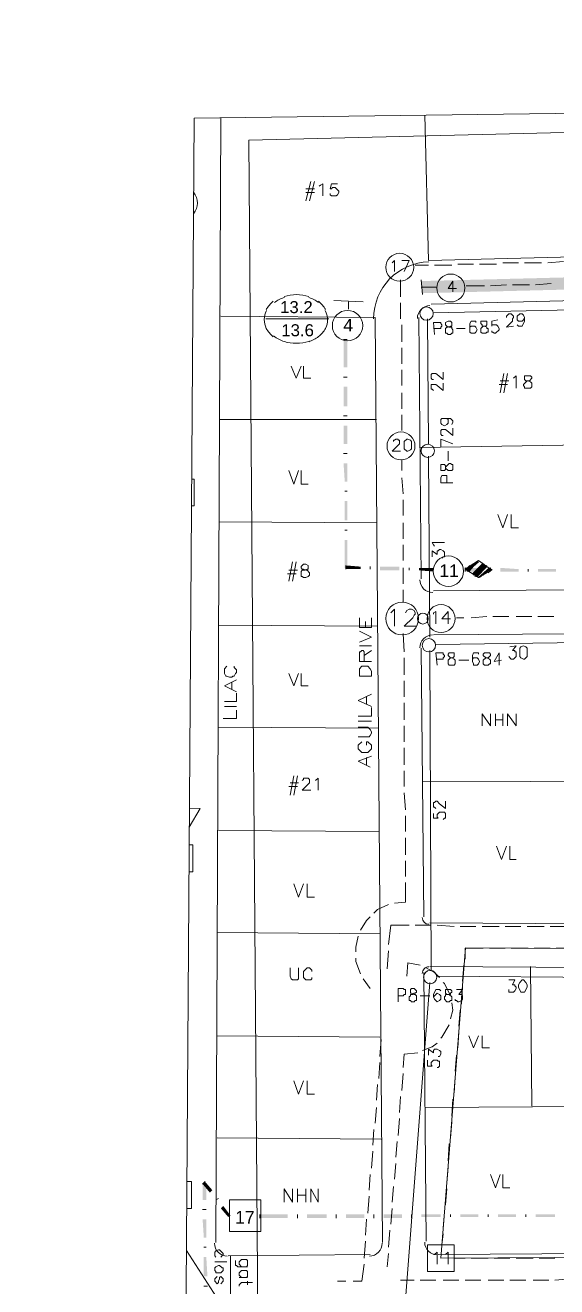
# Model space of a CAD drawing. Header units: millimetres. Extents: x 5.9 to 40.1, y 2 to 30.5.
# Drawn here: x 19.415 to 21.44, y 5.283 to 10.086 of the extents above; entities that cross this region are included whole.
import ezdxf

# ---------------------------------------------------------------- set-up
doc = ezdxf.new("R2010")
doc.units = ezdxf.units.MM
for name, color, linetype in [('PDF_0', 7, 'Continuous'), ('PDF_S31$CAAER01', 7, 'Continuous'), ('PDF_S31$CAEOL01', 7, 'Continuous'), ('PDF_S31$CATRM01', 7, 'Continuous'), ('PDF_S31$EQSYM01', 7, 'Continuous'), ('PDF_S31$NAME-ROAD', 7, 'Continuous'), ('PDF_S31$Notes', 6, 'Continuous'), ('PDF_S31$Passives-Highleg', 7, 'Continuous'), ('PDF_S31$Passives-Splt2way', 7, 'Continuous'), ('PDF_S31$Passives-TapOffs', 7, 'Continuous'), ('PDF_S31$POLE', 7, 'Continuous'), ('PDF_S31$STRAND', 7, 'Continuous'), ('PDF_S31$Symbols-SelfTerminating', 7, 'Continuous'), ('PDF_S31$TPSYM01', 7, 'Continuous'), ('PDF_Text', 7, 'Continuous')]:
    doc.layers.add(name, color=color, linetype=linetype)
for name, color, linetype, true_color in [('PDF_S31$Actives-LineExtender', 94, 'Continuous', 0x009500), ('PDF_S31$Cable-540', 172, 'Continuous', 0x0000dd), ('PDF_S31$Cable-565', 23, 'Continuous', 0xdd8a6e), ('PDF_S31$LOTS', 254, 'Continuous', 0xdcdcdc), ('PDF_S31$Reverse$Not$Active', 61, 'Continuous', 0xdfff7f), ('PDF_S31$ROAD', 8, 'Continuous', 0x808080), ('PDF_S31$SDU', 157, 'Continuous', 0x396472)]:
    doc.layers.add(name, color=color, linetype=linetype, true_color=true_color)
doc.styles.add('PDF ArialMT', font='arial.ttf')

msp = doc.modelspace()

# ---------------------------------------------------------------- hatches: boundary and pattern name
at = {"layer": 'PDF_S31$CAAER01', "transparency": 33554559}
for points in [[(20.6275, 8.7833), (20.6414, 8.7833), (20.6275, 8.8897)], [(20.6275, 8.8897), (20.6414, 8.7833), (20.6414, 8.8897)], [(20.6275, 8.6352), (20.6414, 8.6352), (20.6275, 8.7093)], [(20.6275, 8.7093), (20.6414, 8.6352), (20.6414, 8.7093)], [(20.6275, 8.4918), (20.6414, 8.4918), (20.6275, 8.5612)], [(20.6275, 8.5612), (20.6414, 8.4918), (20.6414, 8.5612)], [(20.6321, 8.3484), (20.6414, 8.3484), (20.6275, 8.4178)], [(20.6275, 8.4178), (20.6414, 8.3484), (20.6414, 8.4178)], [(20.6321, 8.2003), (20.6414, 8.2003), (20.6321, 8.2743)], [(20.6321, 8.2743), (20.6414, 8.2003), (20.6414, 8.2743)], [(20.6321, 8.0199), (20.6414, 8.0199), (20.6321, 8.1263)], [(20.6321, 8.1263), (20.6414, 8.0199), (20.6414, 8.1263)], [(20.6368, 8.0152), (20.6923, 8.0245), (20.6368, 8.0291)], [(20.6923, 8.0152), (20.6923, 8.0245), (20.6368, 8.0152)], [(20.8404, 8.0106), (20.8404, 8.0245), (20.7663, 8.0106)], [(20.7663, 8.0106), (20.8404, 8.0245), (20.7663, 8.0245)], [(20.9699, 8.006), (20.9699, 8.0199), (20.9144, 8.0106)], [(20.9144, 8.0106), (20.9699, 8.0199), (20.9144, 8.0199)], [(21.1504, 8.006), (21.1504, 8.0199), (21.0902, 8.006)], [(21.0902, 8.006), (21.1504, 8.0199), (21.0902, 8.0199)], [(21.2244, 8.006), (21.2938, 8.0152), (21.2244, 8.0199)], [(21.2938, 8.006), (21.2938, 8.0152), (21.2244, 8.006)], [(21.4372, 8.006), (21.4372, 8.0152), (21.3678, 8.006)], [(21.3678, 8.006), (21.4372, 8.0152), (21.3678, 8.0152)], [(20.0908, 5.674), (20.1278, 5.6508), (20.1, 5.6832)], [(20.1047, 5.6786), (20.0908, 5.6786), (20.1047, 5.6138)], [(20.1047, 5.6138), (20.0908, 5.6786), (20.0908, 5.6138)], [(20.1185, 5.6416), (20.1278, 5.6508), (20.0908, 5.674)], [(20.1602, 5.5814), (20.1972, 5.5537), (20.1694, 5.5907)], [(20.188, 5.549), (20.1972, 5.5537), (20.1602, 5.5814)], [(20.1047, 5.5398), (20.0908, 5.5398), (20.1047, 5.4704)], [(20.1047, 5.4704), (20.0908, 5.5398), (20.0954, 5.4704)], [(20.4147, 5.5444), (20.4147, 5.5583), (20.3083, 5.5444)], [(20.3083, 5.5444), (20.4147, 5.5583), (20.3083, 5.5583)], [(20.5627, 5.5444), (20.5627, 5.5583), (20.4887, 5.5444)], [(20.4887, 5.5444), (20.5627, 5.5583), (20.4887, 5.5583)], [(20.7062, 5.5444), (20.7062, 5.5583), (20.6368, 5.5444)], [(20.6368, 5.5444), (20.7062, 5.5583), (20.6368, 5.5583)], [(20.8496, 5.5444), (20.8496, 5.5583), (20.7802, 5.5444)], [(20.7802, 5.5444), (20.8496, 5.5583), (20.7802, 5.5583)], [(20.9977, 5.549), (20.9977, 5.5583), (20.9236, 5.549)], [(20.9236, 5.549), (20.9977, 5.5583), (20.9236, 5.5583)], [(21.1411, 5.549), (21.1411, 5.5583), (21.0717, 5.549)], [(21.0717, 5.549), (21.1411, 5.5583), (21.0717, 5.5583)], [(21.2846, 5.549), (21.2846, 5.5583), (21.2151, 5.549)], [(21.2151, 5.549), (21.2846, 5.5583), (21.2151, 5.5583)], [(21.4326, 5.549), (21.4326, 5.5583), (21.3586, 5.549)], [(21.3586, 5.549), (21.4326, 5.5583), (21.3586, 5.5583)], [(20.1047, 5.3963), (20.0954, 5.3963), (20.1093, 5.3223)], [(20.1093, 5.3223), (20.0954, 5.3963), (20.0954, 5.3223)]]:
    msp.add_hatch(color=256, dxfattribs=at).paths.add_polyline_path(points)
at = {"layer": 'PDF_S31$Reverse$Not$Active', "transparency": 33554559}
for points in [[(20.9236, 9.1118), (20.9283, 9.0656), (25.5183, 9.2275)], [(25.5183, 9.2275), (20.9283, 9.0656), (25.5183, 9.1812)]]:
    msp.add_hatch(color=256, dxfattribs=at).paths.add_polyline_path(points)

# ---------------------------------------------------------------- linework, layer by layer
at = {"layer": 'PDF_0', "lineweight": 9}
msp.add_lwpolyline([(14.2654, 21.813), (14.27, 17.0795), (13.6546, 17.0795), (13.6546, 16.5521), (14.0849, 16.3115), (14.0803, 15.9228), (14.0803, 12.124), (19.8826, 12.124), (19.8826, 11.5688), (20.1787, 11.7539), (20.7848, 11.7585), (20.7895, 11.541), (21.6084, 11.541), (21.6038, 11.7724), (24.4124, 11.8047), (24.3985, 11.2588), (24.3754, 10.2177), (24.38, 9.7874), (20.0584, 9.7318), (20.0168, 3.6011), (26.1707, 3.6427), (26.1707, 9.0517), (29.0441, 9.0285)], dxfattribs=at)
at = {"layer": 'PDF_S31$Actives-LineExtender', "lineweight": 9}
msp.add_lwpolyline([(20.0405, 7.1049), (20.0815, 7.1037), (20.0401, 7.0329)], dxfattribs=at)
at = {"layer": 'PDF_S31$CAAER01', "lineweight": 0}
for points in [[(20.6414, 8.8897), (20.6275, 8.8897)], [(20.6414, 8.7463), (20.6275, 8.7463)], [(20.6414, 8.5982), (20.6275, 8.5982)], [(20.6414, 8.4548), (20.6275, 8.4548)], [(20.6414, 8.3114), (20.6321, 8.3114)], [(20.6414, 8.1633), (20.6321, 8.1633)], [(20.6368, 8.0291), (20.6368, 8.0152)], [(20.7293, 8.0245), (20.7293, 8.0152)], [(20.8774, 8.0199), (20.8774, 8.0106)], [(21.0902, 8.0199), (21.0902, 8.006)], [(21.1874, 8.0199), (21.1874, 8.006)], [(21.3308, 8.0152), (21.3308, 8.006)], [(20.1, 5.6832), (20.0908, 5.674)], [(20.0908, 5.5768), (20.1047, 5.5768)], [(20.1509, 5.6184), (20.1417, 5.6138)], [(20.3083, 5.5583), (20.3083, 5.5444)], [(20.4517, 5.5583), (20.4517, 5.5444)], [(20.5998, 5.5583), (20.5998, 5.5444)], [(20.7432, 5.5583), (20.7432, 5.5444)], [(20.8866, 5.5583), (20.8866, 5.5444)], [(21.0347, 5.5583), (21.0347, 5.549)], [(21.1781, 5.5583), (21.1781, 5.549)], [(21.3216, 5.5583), (21.3216, 5.549)], [(20.0954, 5.4334), (20.1047, 5.4334)], [(20.0954, 5.2853), (20.1093, 5.2853)]]:
    msp.add_lwpolyline(points, dxfattribs=at)
at = {"layer": 'PDF_S31$Cable-540', "lineweight": 9}
for points in [[(21.1643, 9.0933), (21.0948, 9.0933)], [(21.2475, 9.0979), (21.1874, 9.0933)], [(21.3355, 9.0979), (21.2707, 9.0979)], [(21.4187, 9.1026), (21.3586, 9.0979)], [(21.1596, 6.5716), (21.0902, 6.5716), (21.0902, 6.53)], [(21.2429, 6.5716), (21.1828, 6.5716)], [(21.3308, 6.5716), (21.266, 6.5716)], [(21.4141, 6.5716), (21.354, 6.5716)], [(21.502, 6.5716), (21.4372, 6.5716)], [(21.0856, 6.5068), (21.081, 6.4467)], [(21.081, 6.4235), (21.0763, 6.3588)], [(21.0717, 6.3356), (21.0671, 6.2755)], [(21.0671, 6.2523), (21.0625, 6.1922)], [(21.0578, 6.1644), (21.0532, 6.1043)], [(21.0532, 6.0811), (21.0486, 6.021)], [(21.044, 5.9978), (21.0393, 5.9331)], [(21.0393, 5.9099), (21.0347, 5.8498)], [(21.0301, 5.8267), (21.0254, 5.7619)], [(21.0254, 5.7387), (21.0208, 5.6786)], [(21.0208, 5.6555), (21.0162, 5.5953)], [(21.0116, 5.5675), (21.0069, 5.5074)], [(21.0069, 5.4843), (21.0023, 5.4426)], [(21.0902, 5.3917), (21.0486, 5.3917)], [(21.1781, 5.3917), (21.1134, 5.3917)], [(21.2614, 5.3917), (21.2013, 5.3917)], [(21.3493, 5.3917), (21.2846, 5.3917)], [(21.4326, 5.3917), (21.3725, 5.3917)]]:
    msp.add_lwpolyline(points, dxfattribs=at)
at = {"layer": 'PDF_S31$Cable-565', "lineweight": 13}
for points in [[(21.1226, 9.1766), (21.0625, 9.1766)], [(21.2105, 9.1766), (21.1457, 9.1766)], [(21.2938, 9.1812), (21.2337, 9.1812)], [(21.3817, 9.1812), (21.3169, 9.1812)], [(21.465, 9.1859), (21.4049, 9.1812)], [(20.9514, 9.172), (20.9005, 9.172)], [(21.0393, 9.172), (20.9745, 9.172)], [(20.845, 9.1165), (20.845, 9.0517)], [(20.845, 9.0285), (20.845, 8.9684)], [(20.8496, 8.9453), (20.8496, 8.8805)], [(20.8496, 8.8573), (20.8496, 8.7972)], [(20.8496, 8.7741), (20.8496, 8.7139)], [(20.8496, 8.6861), (20.8496, 8.626)], [(20.8496, 8.6029), (20.8496, 8.5427)], [(20.8496, 8.4317), (20.8496, 8.39)], [(20.8496, 8.3623), (20.8542, 8.3021)], [(20.8542, 8.279), (20.8542, 8.2188)], [(20.8542, 8.1911), (20.8542, 8.1309)], [(20.8542, 8.1078), (20.8542, 8.0476)], [(20.8542, 8.0199), (20.8542, 7.9597)], [(20.8542, 7.9366), (20.8542, 7.8903)], [(21.0856, 7.8301), (21.0578, 7.8301)], [(21.1735, 7.8348), (21.1134, 7.8301)], [(21.2568, 7.8348), (21.1966, 7.8348)], [(21.3447, 7.8348), (21.2846, 7.8348)], [(21.428, 7.8348), (21.3678, 7.8348)], [(20.8542, 7.77), (20.8589, 7.7006)], [(20.8589, 7.6775), (20.8589, 7.6127)], [(20.8589, 7.5895), (20.8589, 7.5294)], [(20.8589, 7.5063), (20.8589, 7.4415)], [(20.8589, 7.4183), (20.8589, 7.3582)], [(20.8589, 7.3351), (20.8589, 7.2703)], [(20.8589, 7.2471), (20.8589, 7.187)], [(20.8589, 7.1639), (20.8635, 7.0991)], [(20.8635, 7.0759), (20.8635, 7.0158)], [(20.8635, 6.9927), (20.8635, 6.9279)], [(20.8635, 6.9047), (20.8635, 6.8446)], [(20.8635, 6.8215), (20.8635, 6.7474), (20.8219, 6.7428)], [(20.7432, 6.7058), (20.7571, 6.7197), (20.7987, 6.7382)], [(20.6923, 6.641), (20.7154, 6.678), (20.7293, 6.6919)], [(20.8774, 6.6595), (20.808, 6.6595), (20.7987, 6.5855)], [(20.9607, 6.6595), (20.9005, 6.6595)], [(21.0486, 6.6549), (20.9838, 6.6595)], [(21.1319, 6.6549), (21.0717, 6.6549)], [(21.2198, 6.6549), (21.155, 6.6549)], [(21.3031, 6.6549), (21.2429, 6.6549)], [(21.391, 6.6549), (21.3262, 6.6549)], [(21.4743, 6.6549), (21.4141, 6.6549)], [(20.6738, 6.5577), (20.6738, 6.5762), (20.683, 6.6179)], [(20.6923, 6.4744), (20.6738, 6.5207), (20.6738, 6.5346)], [(20.7987, 6.5623), (20.7941, 6.4929)], [(20.919, 6.5068), (20.8728, 6.5161), (20.8681, 6.4652)], [(20.9422, 6.4976), (20.9745, 6.4791), (20.9931, 6.4606)], [(20.7293, 6.4189), (20.7016, 6.4559)], [(21.0069, 6.442), (21.0116, 6.4374), (21.0347, 6.3911)], [(21.0393, 6.3634), (21.044, 6.3356), (21.0347, 6.3032)], [(21.0301, 6.2801), (21.0023, 6.2338), (20.9977, 6.2292)], [(20.771, 6.2246), (20.7663, 6.1598)], [(20.9838, 6.2107), (20.9653, 6.1968), (20.9283, 6.1829)], [(20.9098, 6.1737), (20.8589, 6.169), (20.8542, 6.1182)], [(20.7663, 6.1367), (20.7617, 6.0765)], [(20.7571, 6.0534), (20.7524, 5.9932)], [(20.8542, 6.095), (20.8496, 6.0302)], [(20.845, 6.0071), (20.8404, 5.947)], [(20.7524, 5.9655), (20.7478, 5.9053)], [(20.8404, 5.9238), (20.8357, 5.859)], [(20.7432, 5.8822), (20.7386, 5.822)], [(20.8311, 5.8359), (20.8265, 5.7758)], [(20.7386, 5.7989), (20.7339, 5.7341)], [(20.8265, 5.7526), (20.8219, 5.6925)], [(20.7293, 5.711), (20.7247, 5.6508)], [(20.7247, 5.6277), (20.7201, 5.5629)], [(20.8172, 5.6647), (20.8126, 5.6046)], [(20.8126, 5.5814), (20.808, 5.5213)], [(20.7154, 5.5398), (20.7108, 5.4796)], [(20.8033, 5.4981), (20.7987, 5.4334)], [(20.7108, 5.4565), (20.7062, 5.3917)], [(20.7987, 5.4102), (20.7941, 5.3593)], [(20.7062, 5.3686), (20.6969, 5.3038), (20.6645, 5.3038)], [(20.6368, 5.3038), (20.6044, 5.3038)], [(20.8959, 5.3084), (20.845, 5.3084)], [(20.9792, 5.3084), (20.919, 5.3084)], [(21.0671, 5.3084), (21.0069, 5.3084)], [(21.1504, 5.3084), (21.0902, 5.3084)], [(21.2383, 5.3084), (21.1781, 5.3084)], [(21.3216, 5.3084), (21.2614, 5.3084)], [(21.4095, 5.3084), (21.3493, 5.3084)], [(21.4928, 5.3131), (21.4326, 5.3084)]]:
    msp.add_lwpolyline(points, dxfattribs=at)
at = {"layer": 'PDF_S31$CAEOL01', "lineweight": 9}
for points in [[(20.4953, 9.0528, 0.07697), (20.4484, 9.0601, 0.07697), (20.4015, 9.0528)], [(20.3344, 8.9993, 0.124555), (20.3257, 8.9652, 0.124555), (20.3331, 8.9318, 0.105757), (20.3601, 8.9001)], [(20.4947, 8.8807, 0.086815), (20.5322, 8.9002, 0.105757), (20.559, 8.9318, 0.124555), (20.5664, 8.9652, 0.124555), (20.5577, 8.9993)], [(20.3607, 8.9031, 0.086815), (20.4025, 8.8814, 0.092976), (20.4466, 8.8752)]]:
    msp.add_lwpolyline(points, format="xyb", dxfattribs=at)
msp.add_lwpolyline([(20.572, 8.9684), (20.3314, 8.9684)], dxfattribs=at)
for centre, radius, start, end in [((20.4206, 8.9559), 0.0995, 127.4524, 151.6003), ((20.4391, 8.9328), 0.1226, 107.6056, 127.4524), ((20.4576, 8.9328), 0.1226, 52.5476, 72.3944), ((20.4715, 8.9559), 0.0995, 28.3997, 52.5476), ((20.4484, 9.03), 0.155, 270, 287.6056)]:
    msp.add_arc(centre, radius, start, end, dxfattribs=at)
at = {"layer": 'PDF_S31$CATRM01', "lineweight": 9}
for points in [[(20.7016, 9.0332), (20.5905, 9.0378)], [(20.646, 9.0054), (20.646, 9.0332)]]:
    msp.add_lwpolyline(points, dxfattribs=at)
at = {"layer": 'PDF_S31$EQSYM01', "lineweight": 9}
for points in [[(21.1411, 8.0476), (21.192, 8.0106), (21.1411, 7.9828), (21.0902, 8.0152)], [(21.1596, 8.0384), (21.118, 7.9967)], [(21.1226, 7.9921), (21.1643, 8.0337)], [(21.1411, 7.9828), (21.1828, 8.0199)]]:
    msp.add_lwpolyline(points, close=True, dxfattribs=at)
for points in [[(21.118, 8.0337), (21.0948, 8.0106), (21.1134, 8.0291)], [(21.1087, 8.0291), (21.0948, 8.0106)], [(21.1041, 8.0245), (21.0948, 8.0152)], [(21.1411, 8.043), (21.0995, 8.006)], [(21.1365, 8.043), (21.0995, 8.0106), (21.1272, 8.0384)], [(21.1226, 8.0337), (21.0995, 8.0106)], [(21.1411, 8.0476), (21.1041, 8.006)], [(21.1596, 8.0337), (21.118, 7.9967), (21.1596, 8.0337), (21.1226, 7.9967)], [(21.1226, 7.9921), (21.1643, 8.0337)], [(21.1643, 8.0291), (21.1272, 7.9921), (21.1689, 8.0291), (21.1272, 7.9921)], [(21.1272, 7.9875), (21.1689, 8.0291), (21.1319, 7.9875), (21.1735, 8.0291)], [(21.1365, 7.9875), (21.1735, 8.0245), (21.1319, 7.9875), (21.1735, 8.0245)], [(21.0995, 8.0199), (21.0902, 8.0152), (21.0948, 8.0199)], [(21.1457, 7.9828), (21.1828, 8.0199), (21.1504, 7.9875)], [(21.155, 7.9921), (21.1874, 8.0199), (21.1596, 7.9921)], [(21.1689, 8.0013), (21.1874, 8.0152), (21.1643, 7.9967)], [(21.1828, 8.006), (21.192, 8.0152), (21.1781, 8.0013)], [(21.1874, 8.0106), (21.192, 8.0152), (21.192, 8.0106)]]:
    msp.add_lwpolyline(points, dxfattribs=at)
at = {"layer": 'PDF_S31$LOTS', "lineweight": 0}
for points in [[(20.9374, 9.7431), (20.9514, 9.1905)], [(20.1602, 8.9776), (20.7478, 8.973)], [(20.1556, 8.5843), (20.7524, 8.5843)], [(25.4257, 8.552), (20.919, 8.4779)], [(20.1556, 8.1957), (20.7524, 8.1911)], [(20.1509, 7.8024), (20.7571, 7.7978)], [(20.1509, 7.4137), (20.7617, 7.4091)], [(25.4396, 7.2194), (20.9283, 7.2055)], [(20.1509, 7.0204), (20.7617, 7.0158)], [(20.1463, 6.6318), (20.7663, 6.6271)], [(21.3447, 5.9701), (21.3401, 6.5022)], [(20.1463, 6.2385), (20.7663, 6.2338)], [(25.4489, 5.9932), (20.9375, 5.9655)], [(20.1463, 5.8498), (20.771, 5.8452)]]:
    msp.add_lwpolyline(points, dxfattribs=at)
at = {"layer": 'PDF_S31$NAME-ROAD', "lineweight": 9}
for points in [[(20.7339, 7.8301), (20.7339, 7.7931), (20.6877, 7.7931), (20.6877, 7.8301)], [(20.7108, 7.8163), (20.7108, 7.7931)], [(20.6877, 7.7792), (20.7339, 7.7561), (20.6877, 7.7376)], [(20.7339, 7.7237), (20.6877, 7.7237)], [(20.7339, 7.6636), (20.6877, 7.6636), (20.6877, 7.7006), (20.6923, 7.7006), (20.6969, 7.7052), (20.7016, 7.7052), (20.7062, 7.7006), (20.7062, 7.6636)], [(20.7339, 7.7052), (20.7062, 7.6867)], [(20.2111, 7.6451), (20.2111, 7.6404), (20.2203, 7.6312), (20.2203, 7.6219), (20.2157, 7.6173), (20.2111, 7.608), (20.2065, 7.608), (20.2018, 7.6034), (20.1926, 7.6034), (20.1833, 7.608), (20.1787, 7.608), (20.1741, 7.6173), (20.1741, 7.6358), (20.1833, 7.6451)], [(20.2203, 7.5479), (20.1741, 7.571), (20.2203, 7.5942)], [(20.2203, 7.5433), (20.2203, 7.5109), (20.1741, 7.5109)], [(20.2018, 7.5849), (20.2018, 7.5572)], [(20.7339, 7.4924), (20.683, 7.5155), (20.7339, 7.5386)], [(20.7154, 7.5294), (20.7154, 7.5016)], [(20.2203, 7.4785), (20.2203, 7.4461), (20.1694, 7.4461)], [(20.2203, 7.4924), (20.1741, 7.4924)], [(20.7339, 7.4877), (20.7339, 7.4554), (20.683, 7.4554)], [(20.7339, 7.4369), (20.683, 7.4369)], [(20.683, 7.4137), (20.7201, 7.4137), (20.7293, 7.4045), (20.7339, 7.3952), (20.7339, 7.3906), (20.7293, 7.3813), (20.7247, 7.3767), (20.683, 7.3767)], [(20.7154, 7.3443), (20.7154, 7.3582), (20.7201, 7.3582), (20.7339, 7.3443), (20.7339, 7.3304), (20.7201, 7.3165), (20.6969, 7.3165), (20.683, 7.3304), (20.683, 7.3443), (20.6969, 7.3582)], [(20.7293, 7.261), (20.683, 7.2842), (20.7339, 7.3027)], [(20.7154, 7.298), (20.7154, 7.2703)]]:
    msp.add_lwpolyline(points, dxfattribs=at)
msp.add_lwpolyline([(20.6877, 7.608), (20.6877, 7.6358), (20.6969, 7.6451), (20.7201, 7.6451), (20.7293, 7.6358), (20.7339, 7.6266), (20.7339, 7.608)], close=True, dxfattribs=at)
at = {"layer": 'PDF_S31$Notes', "lineweight": 0}
msp.add_lwpolyline([(20.3036, 4.8365), (20.2666, 9.6486), (26.0134, 9.7874), (26.0411, 4.8596)], close=True, dxfattribs=at)
at = {"layer": 'PDF_S31$Passives-Highleg', "lineweight": 9}
msp.add_lwpolyline([(20.9468, 7.8163), (20.9468, 7.8116)], dxfattribs=at)
msp.add_circle((20.9296, 7.8269), 0.0208, dxfattribs=at)
at = {"layer": 'PDF_S31$Passives-Splt2way', "lineweight": 9}
for points in [[(20.808, 7.8487), (20.8219, 7.8625), (20.8219, 7.7978)], [(20.8635, 7.8487), (20.8681, 7.8579), (20.8774, 7.8625), (20.8866, 7.8625), (20.8959, 7.8579), (20.9005, 7.8487), (20.9005, 7.844), (20.8959, 7.8394), (20.8913, 7.8301), (20.8589, 7.7978), (20.9051, 7.7978)]]:
    msp.add_lwpolyline(points, dxfattribs=at)
msp.add_circle((20.8509, 7.8269), 0.0625, dxfattribs=at)
msp.add_arc((20.0088, 9.4094), 0.0625, 318.9987, 40.2224, dxfattribs=at)
at = {"layer": 'PDF_S31$Passives-TapOffs', "lineweight": 9}
for points in [[(20.8126, 9.1812), (20.8219, 9.1905), (20.8219, 9.1488)], [(20.8496, 9.1905), (20.8774, 9.1905), (20.8589, 9.1488)], [(21.0578, 9.0841), (21.0254, 9.0841), (21.044, 9.1118), (21.044, 9.0702)], [(20.8172, 8.5011), (20.8172, 8.5057), (20.8219, 8.5057), (20.8265, 8.5103), (20.8357, 8.5103), (20.8357, 8.5057), (20.8404, 8.5057), (20.8404, 8.4918), (20.8126, 8.464), (20.845, 8.464)], [(20.0491, 8.3576), (20.0584, 8.3576), (20.0584, 8.2558), (20.0484, 8.2558)], [(20.9699, 7.844), (20.9699, 7.8487), (20.9792, 7.8533), (20.9792, 7.807)], [(21.0347, 7.8255), (21.0023, 7.8255), (21.0254, 7.8533), (21.0254, 7.807)], [(20.0396, 6.9649), (20.0538, 6.9649), (20.0538, 6.8631), (20.0389, 6.8631)], [(20.0392, 6.91), (20.0399, 6.9094), (20.0399, 6.9047), (20.0392, 6.904)], [(20.0309, 5.6832), (20.0491, 5.6832), (20.0491, 5.5814), (20.0302, 5.5814)], [(20.0306, 5.6369), (20.0306, 5.6369), (20.0306, 5.6184), (20.0304, 5.6182)], [(20.9699, 5.4056), (20.9745, 5.4056), (20.9838, 5.4148), (20.9838, 5.3686)], [(21.0162, 5.4056), (21.0254, 5.4148), (21.0254, 5.3686)]]:
    msp.add_lwpolyline(points, dxfattribs=at)
for points in [[(20.8681, 8.5103), (20.8728, 8.5103), (20.882, 8.5057), (20.8866, 8.5011), (20.8866, 8.4733), (20.882, 8.4687), (20.8728, 8.464), (20.8681, 8.464), (20.8589, 8.4733), (20.8589, 8.5011)], [(20.9468, 5.4426), (21.0486, 5.4426), (21.0486, 5.3408), (20.9468, 5.3408)]]:
    msp.add_lwpolyline(points, close=True, dxfattribs=at)
for centre in [(20.8417, 9.1642), (21.036, 9.0855), (20.8463, 8.484), (20.999, 7.8269)]:
    msp.add_circle(centre, 0.0532, dxfattribs=at)
at = {"layer": 'PDF_S31$POLE', "lineweight": 0}
for points in [[(20.9745, 8.9082), (20.9699, 8.9545), (20.9977, 8.9545), (20.9977, 8.9499), (21.0023, 8.9453), (21.0023, 8.9406), (20.9977, 8.936), (20.9977, 8.9314), (20.9699, 8.9314)], [(21.1087, 8.936), (21.1087, 8.9175), (21.1134, 8.9129), (21.1272, 8.9129), (21.1319, 8.9175), (21.1365, 8.9267), (21.1319, 8.936), (21.1272, 8.9406), (21.1134, 8.9406), (21.1087, 8.936), (21.1087, 8.9499), (21.1134, 8.9591), (21.1319, 8.9591), (21.1319, 8.9545)], [(21.192, 8.9221), (21.192, 8.9175), (21.1966, 8.9175), (21.2013, 8.9129), (21.2059, 8.9129), (21.2198, 8.9267), (21.2198, 8.9314), (21.2151, 8.9406), (21.2105, 8.9453), (21.192, 8.9453), (21.192, 8.9406), (21.192, 8.9591), (21.2151, 8.9638)], [(21.0902, 8.9314), (21.0578, 8.9314)], [(21.0208, 8.589), (21.0023, 8.589), (20.9977, 8.5843), (20.9977, 8.5705), (21.0023, 8.5658), (21.0116, 8.5612), (21.0208, 8.5658), (21.0254, 8.5705), (21.0254, 8.5843), (21.0208, 8.589), (21.0347, 8.589), (21.044, 8.5797), (21.044, 8.5751), (21.0393, 8.5658)], [(21.0069, 8.5242), (21.0023, 8.5242), (20.9977, 8.5288), (20.9977, 8.5427), (21.0023, 8.5473), (21.0162, 8.5473), (21.0208, 8.5427), (21.044, 8.5242), (21.044, 8.552)], [(20.9977, 8.4826), (20.9977, 8.5103), (21.044, 8.4918)], [(21.0254, 8.464), (21.0254, 8.427)], [(21.044, 8.3437), (20.9977, 8.3437), (20.9977, 8.3623), (21.0023, 8.3715), (21.0208, 8.3715), (21.0208, 8.3437)], [(20.9838, 7.6497), (20.9792, 7.696), (21.0069, 7.696), (21.0069, 7.6913), (21.0116, 7.6867), (21.0116, 7.6821), (21.0069, 7.6775), (21.0069, 7.6728), (20.9838, 7.6728)], [(21.0347, 7.6775), (21.0254, 7.6867), (21.0254, 7.6913), (21.0301, 7.696), (21.0486, 7.696), (21.0486, 7.6821), (21.044, 7.6775), (21.0393, 7.6775), (21.0486, 7.6728), (21.0532, 7.6682), (21.0532, 7.6543), (21.0486, 7.6497), (21.0301, 7.6497), (21.0254, 7.6543), (21.0254, 7.6682), (21.0347, 7.6775), (21.0393, 7.6775)], [(21.118, 7.6728), (21.1226, 7.6775), (21.1365, 7.6775), (21.1411, 7.6728), (21.1457, 7.6636), (21.1411, 7.6543), (21.1365, 7.6497), (21.1226, 7.6497), (21.1226, 7.6543), (21.118, 7.6636), (21.118, 7.6728), (21.118, 7.6867), (21.1226, 7.696), (21.1411, 7.696), (21.1411, 7.6913)], [(21.1689, 7.6775), (21.1596, 7.6867), (21.1596, 7.6913), (21.1643, 7.696), (21.1828, 7.696), (21.1874, 7.6913), (21.1874, 7.6867), (21.1781, 7.6775), (21.1735, 7.6775), (21.1828, 7.6728), (21.1874, 7.6682), (21.1874, 7.6543), (21.1828, 7.6543), (21.1781, 7.6497), (21.1643, 7.6497), (21.1596, 7.6543), (21.1596, 7.6682), (21.1689, 7.6775), (21.1735, 7.6775)], [(21.229, 7.6682), (21.2013, 7.6636), (21.2198, 7.696), (21.2198, 7.6497)], [(21.1041, 7.6682), (21.0671, 7.6682)], [(20.8357, 6.368), (20.8357, 6.4189), (20.8542, 6.4189), (20.8589, 6.4143), (20.8635, 6.4143), (20.8635, 6.3958), (20.8589, 6.3958), (20.8542, 6.3911), (20.8357, 6.3911)], [(20.956, 6.3911), (20.919, 6.3911)], [(20.9699, 6.3865), (20.9838, 6.4004), (20.9931, 6.3958), (20.9977, 6.3911), (20.9977, 6.3773), (20.9931, 6.3726), (20.9838, 6.368), (20.9745, 6.3773), (20.9699, 6.3865), (20.9699, 6.3958), (20.9792, 6.4143), (20.9931, 6.4143), (20.9977, 6.4097)], [(21.0578, 6.4143), (21.081, 6.4143), (21.0671, 6.3958), (21.0763, 6.3958), (21.081, 6.3911), (21.081, 6.3773), (21.0763, 6.3726), (21.0671, 6.368), (21.0625, 6.368), (21.0578, 6.3726), (21.0532, 6.3726), (21.0532, 6.3773)]]:
    msp.add_lwpolyline(points, dxfattribs=at)
for points in [[(21.0254, 8.9591), (21.0347, 8.9591), (21.0393, 8.9545), (21.0393, 8.9406), (21.0347, 8.9406), (21.0254, 8.936), (21.0208, 8.936), (21.0162, 8.9314), (21.0162, 8.9129), (21.0208, 8.9129), (21.0254, 8.9082), (21.0347, 8.9082), (21.0393, 8.9129), (21.044, 8.9129), (21.044, 8.9267), (21.0393, 8.9314), (21.0393, 8.936), (21.0301, 8.936), (21.0208, 8.9406), (21.0162, 8.9453), (21.0162, 8.9545)], [(21.1504, 8.9591), (21.1735, 8.9591), (21.1735, 8.9453), (21.1689, 8.9406), (21.1596, 8.9406), (21.1504, 8.9314), (21.1504, 8.9175), (21.155, 8.9129), (21.1689, 8.9129), (21.1735, 8.9175), (21.1781, 8.9175), (21.1781, 8.9314), (21.1735, 8.9314), (21.1735, 8.936), (21.1643, 8.9406), (21.155, 8.9406), (21.155, 8.9453), (21.1504, 8.9499)], [(20.9977, 8.39), (20.9977, 8.4131), (21.0116, 8.4131), (21.0162, 8.4085), (21.0162, 8.3993), (21.0254, 8.39), (21.0393, 8.39), (21.044, 8.3946), (21.044, 8.4131), (21.0393, 8.4131), (21.0347, 8.4178), (21.0301, 8.4178), (21.0162, 8.4039), (21.0162, 8.3946), (21.0116, 8.39)], [(20.8866, 6.4189), (20.8959, 6.4189), (20.9051, 6.4097), (20.9051, 6.405), (20.9005, 6.4004), (20.8959, 6.4004), (20.8913, 6.3958), (20.882, 6.3958), (20.882, 6.3911), (20.8774, 6.3865), (20.8774, 6.3726), (20.882, 6.3726), (20.8866, 6.368), (20.8959, 6.368), (20.9005, 6.3726), (20.9051, 6.3726), (20.9051, 6.3911), (20.9005, 6.3958), (20.8959, 6.3958), (20.8866, 6.4004), (20.882, 6.4004), (20.882, 6.4143)], [(21.0162, 6.4143), (21.0347, 6.4143), (21.0393, 6.4097), (21.0393, 6.405), (21.0347, 6.4004), (21.0347, 6.3958), (21.0162, 6.3958), (21.0162, 6.3911), (21.0116, 6.3865), (21.0116, 6.3773), (21.0208, 6.368), (21.0301, 6.368), (21.0347, 6.3726), (21.0393, 6.3726), (21.0393, 6.3865), (21.0301, 6.3958), (21.0208, 6.3958), (21.0162, 6.4004)]]:
    msp.add_lwpolyline(points, close=True, dxfattribs=at)
for centre, radius in [((20.9435, 8.9883), 0.0255), ((20.9481, 8.4655), 0.0254), ((20.9527, 7.7251), 0.0254), ((20.9574, 6.4619), 0.0254)]:
    msp.add_circle(centre, radius, dxfattribs=at)
at = {"layer": 'PDF_S31$Reverse$Not$Active', "lineweight": 0}
msp.add_lwpolyline([(25.5113, 9.9354), (25.5368, 6.5994), (24.6484, 6.5531), (21.0925, 6.5739), (20.9977, 5.3917), (22.9503, 5.4033)], dxfattribs=at)
at = {"layer": 'PDF_S31$ROAD', "lineweight": 0}
for points in [[(20.1417, 5.4519), (20.1596, 9.7331)], [(25.3748, 9.3015), (20.9514, 9.1905)], [(25.3748, 9.135), (20.9607, 9.0239)], [(20.7478, 8.973), (20.7756, 5.4519)], [(20.9144, 8.973), (20.9236, 7.9782)], [(25.3841, 7.9643), (20.9699, 7.9319)], [(25.3841, 7.7978), (20.9699, 7.7654)], [(20.9236, 7.7145), (20.9329, 6.6919)], [(25.3933, 6.641), (20.956, 6.6688)], [(25.398, 6.4744), (20.956, 6.5022)], [(20.9329, 6.4791), (20.9422, 5.4565)], [(25.3332, 5.4334), (20.9884, 5.4056)], [(20.1417, 5.3963), (20.1371, 5.401), (20.1371, 5.4148), (20.1417, 5.4195), (20.1509, 5.4241), (20.1556, 5.4241), (20.1694, 5.4102), (20.1694, 5.4056), (20.1602, 5.3963)], [(20.7293, 5.4056), (20.188, 5.401)], [(20.1972, 5.2344), (20.1972, 5.401)], [(20.262, 5.3593), (20.225, 5.3593), (20.2203, 5.3639), (20.2157, 5.3639), (20.2157, 5.3825)], [(20.2389, 5.3593), (20.2296, 5.3686), (20.2296, 5.3778), (20.2389, 5.3871), (20.2574, 5.3871), (20.262, 5.3825), (20.262, 5.3639), (20.2574, 5.3593)], [(20.1371, 5.3778), (20.1833, 5.3778)], [(20.2389, 5.3177), (20.2296, 5.3269), (20.2296, 5.3362), (20.2389, 5.3454), (20.2574, 5.3454), (20.262, 5.3408), (20.262, 5.3223), (20.2574, 5.3177)], [(20.1463, 5.3223), (20.1371, 5.3131), (20.1371, 5.3038), (20.1463, 5.2945), (20.1509, 5.2992), (20.1509, 5.3038), (20.1556, 5.3131), (20.1556, 5.3177), (20.1602, 5.3223), (20.1694, 5.3131), (20.1694, 5.3038), (20.1602, 5.2945)], [(20.2296, 5.3177), (20.262, 5.3177)], [(20.2296, 5.2853), (20.2296, 5.2899), (20.2389, 5.2992), (20.2805, 5.2992)], [(20.262, 5.2899), (20.262, 5.3038)]]:
    msp.add_lwpolyline(points, dxfattribs=at)
msp.add_lwpolyline([(20.1694, 5.3547), (20.1694, 5.3454), (20.1602, 5.3362), (20.1417, 5.3362), (20.1417, 5.3408), (20.1371, 5.3454), (20.1371, 5.3547), (20.1417, 5.3593), (20.1509, 5.3639), (20.1556, 5.3639), (20.1648, 5.3547)], close=True, dxfattribs=at)
for centre, radius, start, end in [((20.9574, 8.9698), 0.2152, 91.203, 180.445), ((20.9574, 8.9698), 0.0486, 91.203, 180.445), ((20.9666, 7.975), 0.0486, 180.4449, 270.4615), ((20.9666, 7.7159), 0.0486, 90.4614, 180.445), ((20.9527, 6.6886), 0.0254, 180.4449, 269.6484), ((20.9527, 6.4758), 0.0254, 89.6485, 180.445), ((20.1846, 5.4485), 0.0486, 179.7418, 269.8518), ((20.726, 5.4485), 0.0486, 270.3626, 0.445), ((20.9851, 5.4532), 0.0486, 180.4449, 270.3626)]:
    msp.add_arc(centre, radius, start, end, dxfattribs=at)
at = {"layer": 'PDF_S31$SDU', "lineweight": 0}
for points in [[(20.4841, 9.4172), (20.5026, 9.4912)], [(20.5165, 9.4635), (20.4841, 9.4635)], [(20.498, 9.4172), (20.5165, 9.4912)], [(20.535, 9.4727), (20.5396, 9.4774), (20.5489, 9.482), (20.5489, 9.4357)], [(20.5766, 9.445), (20.5766, 9.4403), (20.5812, 9.4357), (20.5998, 9.4357), (20.6044, 9.4403), (20.609, 9.4496), (20.609, 9.4542), (20.5951, 9.4681), (20.5859, 9.4681), (20.5812, 9.4635), (20.5766, 9.4635), (20.5812, 9.482), (20.6044, 9.482)], [(20.5165, 9.4496), (20.4841, 9.4496)], [(20.4656, 8.7879), (20.4471, 8.7417), (20.4286, 8.7879)], [(20.5026, 8.7417), (20.4748, 8.7417), (20.4748, 8.7879)], [(21.2244, 8.6861), (21.2383, 8.7602)], [(21.2383, 8.6861), (21.2522, 8.7602)], [(21.2753, 8.7417), (21.2846, 8.7509), (21.2846, 8.7047)], [(21.2522, 8.7185), (21.2198, 8.7185)], [(21.2568, 8.7324), (21.2244, 8.7324)], [(20.4563, 8.39), (20.4378, 8.3391), (20.4193, 8.39)], [(20.4933, 8.3391), (20.4656, 8.3391), (20.4656, 8.39)], [(21.2522, 8.2234), (21.2337, 8.1725), (21.2151, 8.2234)], [(21.2938, 8.1725), (21.266, 8.1725), (21.266, 8.2234)], [(20.4193, 7.969), (20.4332, 8.043)], [(20.4332, 7.969), (20.4471, 8.043)], [(20.4471, 7.9967), (20.4147, 7.9967)], [(20.4517, 8.0106), (20.4193, 8.0106)], [(20.4563, 7.6173), (20.4378, 7.571), (20.4193, 7.6173)], [(20.4933, 7.571), (20.4656, 7.571), (20.4656, 7.6173)], [(21.155, 7.4183), (21.155, 7.4646), (21.1874, 7.4183), (21.1874, 7.4646)], [(21.2059, 7.4183), (21.2059, 7.4646)], [(21.2337, 7.4183), (21.2337, 7.4646)], [(21.2522, 7.4183), (21.2522, 7.4646), (21.2846, 7.4183), (21.2846, 7.4646)], [(21.2337, 7.4415), (21.2059, 7.4415)], [(20.4239, 7.1546), (20.4378, 7.2286)], [(20.4378, 7.1546), (20.4517, 7.2286)], [(20.5026, 7.1731), (20.4702, 7.1731), (20.498, 7.2009), (20.498, 7.2148), (20.4933, 7.2194), (20.4748, 7.2194), (20.4748, 7.2148), (20.4702, 7.2101)], [(20.5211, 7.2101), (20.5304, 7.2194), (20.5304, 7.1731)], [(20.4517, 7.187), (20.4193, 7.187)], [(20.4563, 7.2009), (20.4239, 7.2009)], [(21.2475, 6.9603), (21.229, 6.9094), (21.2105, 6.9603)], [(21.2846, 6.9094), (21.2614, 6.9094), (21.2614, 6.9603)], [(20.4748, 6.8168), (20.4563, 6.7659), (20.4378, 6.8168)], [(20.5165, 6.7659), (20.4887, 6.7659), (20.4887, 6.8168)], [(20.4563, 6.4976), (20.4563, 6.4559), (20.4517, 6.4513), (20.4332, 6.4513), (20.4286, 6.4559), (20.4239, 6.4652), (20.4239, 6.4976)], [(20.5072, 6.4606), (20.5072, 6.4559), (20.5026, 6.4513), (20.4841, 6.4513), (20.4748, 6.4606), (20.4748, 6.4837), (20.4887, 6.4976), (20.498, 6.4976), (20.5072, 6.4883), (20.5072, 6.4837)], [(21.1411, 6.2385), (21.1226, 6.1922), (21.1041, 6.2385)], [(21.1828, 6.1922), (21.155, 6.1922), (21.155, 6.2385)], [(20.4748, 6.0673), (20.4563, 6.0164), (20.4378, 6.0673)], [(20.5165, 6.0164), (20.4887, 6.0164), (20.4887, 6.0673)], [(21.2244, 5.711), (21.2059, 5.6601), (21.1874, 5.711)], [(21.2614, 5.6601), (21.2337, 5.6601), (21.2337, 5.711)], [(20.4008, 5.6046), (20.4008, 5.6555), (20.4332, 5.6046), (20.4332, 5.6555)], [(20.4517, 5.6046), (20.4517, 5.6555)], [(20.4841, 5.6323), (20.4517, 5.6323)], [(20.4841, 5.6046), (20.4841, 5.6555)], [(20.5026, 5.6046), (20.5026, 5.6555), (20.5304, 5.6046), (20.5304, 5.6555)]]:
    msp.add_lwpolyline(points, dxfattribs=at)
for points in [[(21.3169, 8.7509), (21.3401, 8.7509), (21.3447, 8.7463), (21.3447, 8.7417), (21.3355, 8.7324), (21.3262, 8.7324), (21.3123, 8.7185), (21.3123, 8.7139), (21.3169, 8.7093), (21.3169, 8.7047), (21.3401, 8.7047), (21.3447, 8.7093), (21.3447, 8.7232), (21.3401, 8.7278), (21.3308, 8.7324), (21.3216, 8.7324), (21.3169, 8.737)], [(20.4748, 8.0337), (20.4841, 8.0337), (20.4933, 8.0291), (20.4933, 8.0152), (20.4887, 8.0152), (20.4795, 8.0106), (20.4702, 8.0106), (20.4656, 8.006), (20.4656, 7.9875), (20.4702, 7.9875), (20.4748, 7.9828), (20.4841, 7.9828), (20.4933, 7.9875), (20.498, 7.9921), (20.498, 8.0013), (20.4887, 8.0106), (20.4841, 8.0106), (20.4748, 8.0152), (20.4702, 8.0152), (20.4656, 8.0199), (20.4656, 8.0245)]]:
    msp.add_lwpolyline(points, close=True, dxfattribs=at)
at = {"layer": 'PDF_S31$STRAND', "color": 254, "lineweight": 0, "true_color": 0xdcdcdc}
for points in [[(21.6177, 9.0054), (20.9699, 8.9915)], [(20.9468, 8.9684), (20.9514, 8.4918)], [(20.9514, 8.4455), (20.956, 7.7561)], [(21.627, 7.7376), (20.9792, 7.7284)], [(20.956, 7.7052), (20.9607, 6.4883)], [(20.956, 6.442), (20.8635, 5.2344)], [(21.6223, 6.4606), (20.9838, 6.4652)], [(20.1556, 5.2251), (20.0291, 5.4208)]]:
    msp.add_lwpolyline(points, dxfattribs=at)
at = {"layer": 'PDF_S31$STRAND', "lineweight": 0}
for points in [[(21.2475, 8.973), (21.2475, 8.9776), (21.2568, 8.9869), (21.266, 8.9869), (21.2753, 8.9776), (21.2753, 8.973), (21.2707, 8.9684), (21.2707, 8.9591), (21.2475, 8.936), (21.2753, 8.9406)], [(21.3169, 8.973), (21.3169, 8.9591), (21.3077, 8.9406), (21.2938, 8.9406), (21.2892, 8.9453)], [(20.9699, 8.737), (20.9653, 8.737), (20.9607, 8.7417), (20.9607, 8.7555), (20.9653, 8.7602), (20.9792, 8.7602), (20.9838, 8.7555), (21.0069, 8.737), (21.0069, 8.7648)], [(21.0069, 8.7232), (21.0069, 8.6954), (20.9838, 8.7139), (20.9792, 8.7185), (20.9607, 8.7185), (20.9607, 8.7), (20.9653, 8.7), (20.9699, 8.6954)], [(20.9745, 8.1031), (20.9699, 8.1078), (20.9653, 8.117), (21.0116, 8.117)], [(20.9653, 8.0615), (20.9653, 8.0846), (20.9838, 8.0708), (20.9838, 8.0846), (20.9884, 8.0846), (20.9931, 8.0893), (20.9977, 8.0893), (21.0069, 8.0846), (21.0116, 8.08), (21.0116, 8.0615), (21.0069, 8.0615), (21.0023, 8.0569)], [(21.2614, 7.7191), (21.2846, 7.7237), (21.2707, 7.7052), (21.2799, 7.7052), (21.2799, 7.7006), (21.2846, 7.7006), (21.2846, 7.6821), (21.2753, 7.6728), (21.266, 7.6728), (21.2568, 7.6821)], [(21.0162, 7.1315), (21.0162, 7.1037), (20.9931, 7.1222), (20.9838, 7.1315), (20.9792, 7.1315), (20.9745, 7.1268), (20.9699, 7.1268), (20.9699, 7.1083), (20.9745, 7.1083), (20.9792, 7.1037)], [(21.0069, 7.0621), (21.0116, 7.0667), (21.0162, 7.0667), (21.0162, 7.0852), (21.0116, 7.0898), (20.9931, 7.0898), (20.9838, 7.0806), (20.9838, 7.0713), (20.9884, 7.0667), (20.9699, 7.0667), (20.9699, 7.0852)], [(21.2568, 6.4513), (21.2799, 6.4513), (21.2707, 6.4328), (21.2799, 6.4328), (21.2799, 6.4282), (21.2846, 6.4235), (21.2846, 6.4189), (21.2799, 6.4097), (21.2753, 6.405), (21.2568, 6.405), (21.2568, 6.4143)], [(20.9514, 6.1644), (20.9514, 6.1876), (20.9699, 6.1737), (20.9699, 6.1829), (20.9745, 6.1876), (20.9838, 6.1876), (20.9931, 6.1829), (20.9977, 6.1783), (20.9977, 6.169), (20.9931, 6.1598), (20.9884, 6.1598)], [(20.9838, 6.1182), (20.9884, 6.1182), (20.9931, 6.1228), (20.9931, 6.1413), (20.9884, 6.1413), (20.9838, 6.1459), (20.9699, 6.1459), (20.9607, 6.1367), (20.9607, 6.1274), (20.9653, 6.1228), (20.9468, 6.1228), (20.9468, 6.1459)]]:
    msp.add_lwpolyline(points, dxfattribs=at)
for points in [[(21.3123, 8.9638), (21.3077, 8.9591), (21.2938, 8.9591), (21.2892, 8.9638), (21.2892, 8.9776), (21.2984, 8.9869), (21.3077, 8.9869), (21.3123, 8.9823), (21.3169, 8.973)], [(21.3123, 7.7237), (21.3216, 7.7191), (21.3262, 7.7145), (21.3262, 7.6821), (21.3169, 7.6728), (21.3123, 7.6728), (21.3031, 7.6775), (21.2984, 7.6821), (21.2984, 7.7145), (21.3031, 7.7191)], [(21.3077, 6.4513), (21.3123, 6.4513), (21.3216, 6.442), (21.3262, 6.4328), (21.3262, 6.4235), (21.3169, 6.405), (21.3031, 6.405), (21.2938, 6.4235), (21.2938, 6.4328), (21.2984, 6.442)]]:
    msp.add_lwpolyline(points, close=True, dxfattribs=at)
at = {"layer": 'PDF_S31$Symbols-SelfTerminating', "lineweight": 9}
for points in [[(20.9283, 9.0609), (20.9236, 9.1165)], [(20.9236, 9.0887), (20.9838, 9.0887)]]:
    msp.add_lwpolyline(points, dxfattribs=at)
at = {"layer": 'PDF_S31$TPSYM01', "lineweight": 9}
msp.add_lwpolyline([(20.3129, 5.4935), (20.1926, 5.4935), (20.1926, 5.6138), (20.3129, 5.6138)], close=True, dxfattribs=at)
for centre in [(20.6427, 8.9421), (21.0268, 8.0074)]:
    msp.add_circle(centre, 0.0578, dxfattribs=at)

# ---------------------------------------------------------------- texts
at = {"layer": 'PDF_Text', "attachment_point": 4, "style": 'PDF ArialMT'}
for s, insert, char_height in [('13.2', (20.3859, 9.0123), 0.04567), ('13.6', (20.3905, 8.9243), 0.04567), ('4', (20.6265, 8.9439), 0.0479), ('11', (20.9921, 8.0092), 0.04794), ('17', (20.2147, 5.5476), 0.04794)]:
    msp.add_mtext(s, dxfattribs=dict(at, insert=insert, char_height=char_height))

doc.saveas('drawing.dxf')
